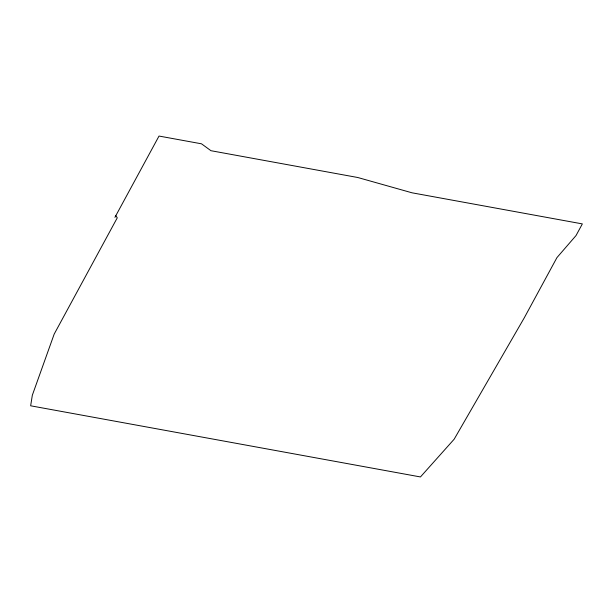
<?xml version="1.0" encoding="UTF-8"?>
<svg xmlns="http://www.w3.org/2000/svg" width="613" height="613" viewBox="0 0 613 613"><rect width="100%" height="100%" fill="white"/><g stroke="black" fill="none" stroke-linecap="round" stroke-linejoin="round"><path stroke-width="0.92" d="M114.907 217.37L159.02 136.055L201.501 143.81L210.964 150.706L357.754 177.502L412.013 192.804L582.35 223.898L576.036 235.538L556.941 257.613L524.276 317.818L454.156 439.207L420.449 476.945L30.65 405.798L32.328 395.224L54.182 334.1L117.275 217.807L115.819 215.684"/></g></svg>
